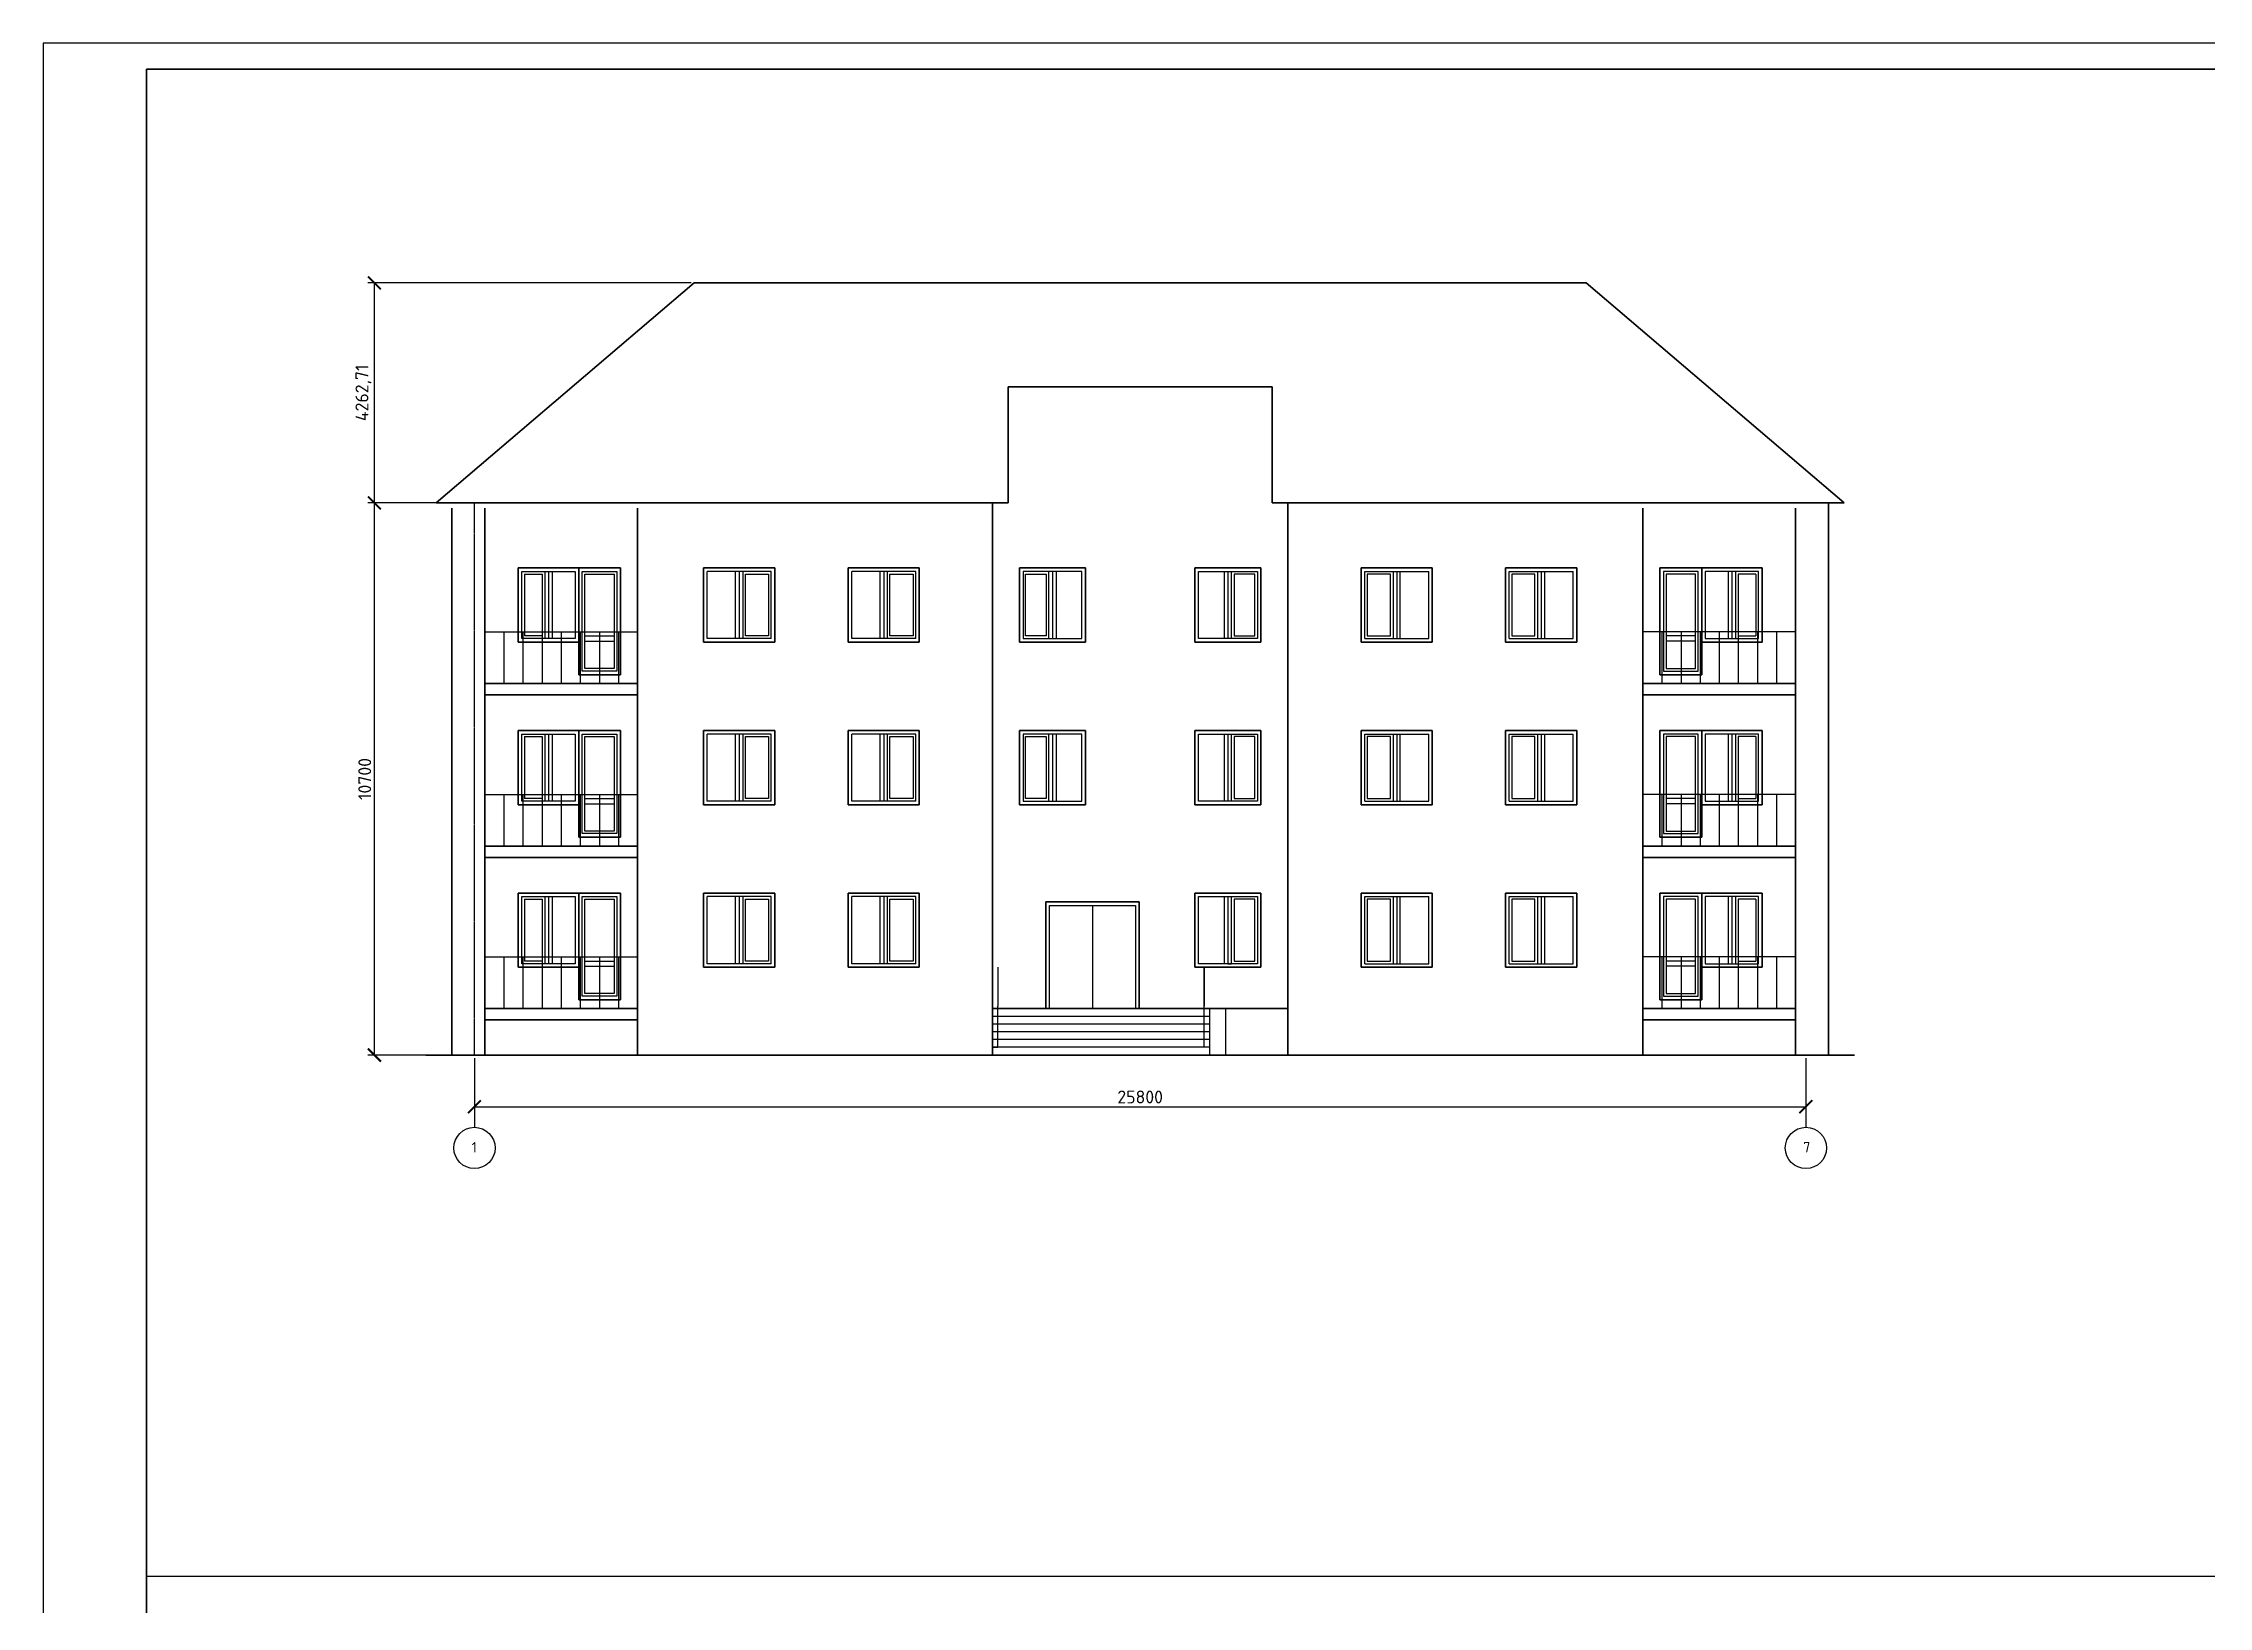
# Model space of a CAD drawing. Header units: millimetres. Extents: x -273369 to 399464, y -35443 to 194245.
# Drawn here: x 229976 to 271935, y 152990 to 183284 of the extents above; entities that cross this region are included whole.
import ezdxf

# ---------------------------------------------------------------- set-up
doc = ezdxf.new("R2010")
doc.units = ezdxf.units.MM
doc.linetypes.add('осевая', pattern=[50.8, 31.75, -6.35, 6.35, -6.35])
doc.styles.add('Курс2', font='isocpeur.ttf', dxfattribs={"height": 2.5})
doc.dimstyles.new('Линейный', dxfattribs={"dimscale": 0, "dimtxt": 2, "dimasz": 2.5, "dimexe": 1.25, "dimexo": 0.625, "dimtad": 1, "dimtxsty": 'Курс2', "dimblk": 'ARCHTICK', "dimcen": 2.5, "dimadec": 0, "dimazin": 0, "dimtfac": 1, "dimtmove": 0, "dimatfit": 3, "dimldrblk": 'ARCHTICK', "dimfxl": 1, "dimarcsym": 0})

# ---------------------------------------------------------------- blocks, each defined once
blk = doc.blocks.new('_ArchTick')
at = {"color": 0, "linetype": 'ByBlock', "lineweight": 60, "const_width": 0.15}
blk.add_lwpolyline([(-0.5, -0.5), (0.5, 0.5)], dxfattribs=at)
blk = doc.blocks.new('*D356')
at = {"color": 0, "lineweight": -2, "transparency": 16777216}
for p, q in [((238330, 163617), (238330, 162554)), ((264130, 163617), (264130, 162554)), ((238330, 162679), (264130, 162679))]:
    blk.add_line(p, q, dxfattribs=at)
at = {"layer": 'Defpoints', "color": 0, "transparency": 16777216}
for p in [(238330, 163679), (264130, 163679), (264130, 162679)]:
    blk.add_point(p, dxfattribs=at)
at = {"color": 0, "lineweight": -2, "transparency": 16777216, "xscale": 250, "yscale": 250, "zscale": 250, "rotation": 180}
blk.add_blockref('_ArchTick', (238330, 162679), dxfattribs=at)
at = {"color": 0, "lineweight": -2, "transparency": 16777216, "xscale": 250, "yscale": 250, "zscale": 250}
blk.add_blockref('_ArchTick', (264130, 162679), dxfattribs=at)
at = {"color": 0, "transparency": 16777216, "insert": (251230, 162867), "char_height": 250, "attachment_point": 5, "style": 'Курс2'}
blk.add_mtext('25800', dxfattribs=at)
blk = doc.blocks.new('*D422')
at = {"color": 0, "lineweight": -2, "transparency": 16777216}
for p, q in [((237828, 174379), (236267, 174379)), ((236392, 163679), (236392, 174379)), ((237828, 163679), (236267, 163679))]:
    blk.add_line(p, q, dxfattribs=at)
at = {"layer": 'Defpoints', "color": 0, "transparency": 16777216}
for p in [(236392, 174379), (237890, 174379), (237890, 163679)]:
    blk.add_point(p, dxfattribs=at)
at = {"color": 0, "lineweight": -2, "transparency": 16777216, "xscale": 250, "yscale": 250, "zscale": 250}
for p, rotation in [((236392, 174379), 90), ((236392, 163679), 270)]:
    blk.add_blockref('_ArchTick', p, dxfattribs=dict(at, rotation=rotation))
at = {"color": 0, "transparency": 16777216, "insert": (236204, 169029), "char_height": 250, "attachment_point": 5, "rotation": 90, "style": 'Курс2'}
blk.add_mtext('10700', dxfattribs=at)
blk = doc.blocks.new('*D423')
at = {"color": 0, "lineweight": -2, "transparency": 16777216}
for p, q in [((242528, 178642), (236267, 178642)), ((236392, 174379), (236392, 178642)), ((237828, 174379), (236267, 174379))]:
    blk.add_line(p, q, dxfattribs=at)
at = {"layer": 'Defpoints', "color": 0, "transparency": 16777216}
for p in [(236392, 178642), (242590, 178642), (237890, 174379)]:
    blk.add_point(p, dxfattribs=at)
at = {"color": 0, "lineweight": -2, "transparency": 16777216, "xscale": 250, "yscale": 250, "zscale": 250}
for p, rotation in [((236392, 178642), 90), ((236392, 174379), 270)]:
    blk.add_blockref('_ArchTick', p, dxfattribs=dict(at, rotation=rotation))
at = {"color": 0, "transparency": 16777216, "insert": (236179, 176511), "char_height": 250, "attachment_point": 5, "rotation": 90, "style": 'Курс2'}
blk.add_mtext('4262,71', dxfattribs=at)

msp = doc.modelspace()

# ---------------------------------------------------------------- linework, layer by layer
for p, q in [((229975.996, 183284.107), (229975.996, 123884.107)), ((314075.996, 183284.107), (229975.996, 183284.107)), ((256620.382, 178642.157), (256620.382, 178642.157)), ((239180.382, 173122.22), (239180.382, 173122.22)), ((239250.382, 171749.452), (239250.382, 173049.452)), ((239250.382, 173049.452), (240280.382, 173049.452)), ((239300.382, 172999.452), (239645.382, 172999.452)), ((239300.382, 172999.452), (239300.382, 171799.452)), ((239645.382, 172999.452), (239645.382, 171799.452)), ((239695.382, 173049.452), (239695.382, 171749.452)), ((239765.382, 173049.452), (239765.382, 171749.452)), ((239835.382, 173049.452), (239835.382, 171749.452)), ((240280.382, 173049.452), (240280.382, 171749.452)), ((240350.382, 173119.452), (240350.382, 173049.452)), ((240420.382, 173049.452), (241090.382, 173049.452)), ((240420.382, 171119.452), (240420.382, 173049.452)), ((240470.382, 172999.452), (241040.382, 172999.452)), ((240470.382, 171169.452), (240470.382, 172999.452)), ((241040.382, 172999.452), (241040.382, 171169.452)), ((241090.382, 173049.452), (241090.382, 171119.452)), ((244080.382, 173049.452), (242840.382, 173049.452)), ((242840.382, 171749.452), (242840.382, 173049.452)), ((243390.382, 171749.452), (243390.382, 173049.452)), ((243460.382, 173049.452), (243460.382, 171749.452)), ((243530.382, 173049.452), (243530.382, 171749.452)), ((243580.382, 171799.452), (243580.382, 172999.452)), ((243580.382, 172999.452), (244030.382, 172999.452)), ((244030.382, 172999.452), (244030.382, 171799.452)), ((244080.382, 171749.452), (244080.382, 173049.452)), ((246880.382, 173049.452), (245640.382, 173049.452)), ((245640.382, 171749.452), (245640.382, 173049.452)), ((246190.382, 171749.452), (246190.382, 173049.452)), ((246260.382, 173049.452), (246260.382, 171749.452)), ((246330.382, 173049.452), (246330.382, 171749.452)), ((246380.382, 171799.452), (246380.382, 172999.452)), ((246380.382, 172999.452), (246830.382, 172999.452)), ((246830.382, 172999.452), (246830.382, 171799.452)), ((246880.382, 171749.452), (246880.382, 173049.452)), ((250100.382, 173049.452), (248960.382, 173049.452)), ((248960.382, 173049.452), (248960.382, 171749.452)), ((249010.382, 171799.452), (249010.382, 172999.452)), ((249010.382, 172999.452), (249410.382, 172999.452)), ((249410.382, 172999.452), (249410.382, 171799.452)), ((249460.382, 171749.452), (249460.382, 173049.452)), ((249530.382, 173049.452), (249530.382, 171749.452)), ((249600.382, 173049.452), (249600.382, 171749.452)), ((250100.382, 171749.452), (250100.382, 173049.452)), ((252360.382, 171749.452), (252360.382, 173049.452)), ((252360.382, 173049.452), (253500.382, 173049.452)), ((252860.382, 173049.452), (252860.382, 171749.452)), ((252930.382, 173049.452), (252930.382, 171749.452)), ((253000.382, 171749.452), (253000.382, 173049.452)), ((253050.382, 172999.452), (253050.382, 171799.452)), ((253450.382, 172999.452), (253050.382, 172999.452)), ((253450.382, 171799.452), (253450.382, 172999.452)), ((253500.382, 173049.452), (253500.382, 171749.452)), ((255580.382, 171749.452), (255580.382, 173049.452)), ((255580.382, 173049.452), (256820.382, 173049.452)), ((256080.382, 172999.452), (255630.382, 172999.452)), ((255630.382, 172999.452), (255630.382, 171799.452)), ((256080.382, 171799.452), (256080.382, 172999.452)), ((256130.382, 173049.452), (256130.382, 171749.452)), ((256200.382, 173049.452), (256200.382, 171749.452)), ((256270.382, 171749.452), (256270.382, 173049.452)), ((256820.382, 171749.452), (256820.382, 173049.452)), ((258380.382, 171749.452), (258380.382, 173049.452)), ((258380.382, 173049.452), (259620.382, 173049.452)), ((258880.382, 172999.452), (258430.382, 172999.452)), ((258430.382, 172999.452), (258430.382, 171799.452)), ((258880.382, 171799.452), (258880.382, 172999.452)), ((258930.382, 173049.452), (258930.382, 171749.452)), ((259000.382, 173049.452), (259000.382, 171749.452)), ((259070.382, 171749.452), (259070.382, 173049.452)), ((259620.382, 171749.452), (259620.382, 173049.452)), ((262040.382, 173049.452), (261370.382, 173049.452)), ((261370.382, 173049.452), (261370.382, 171119.452)), ((261990.382, 172999.452), (261420.382, 172999.452)), ((261420.382, 172999.452), (261420.382, 171169.452)), ((261990.382, 171169.452), (261990.382, 172999.452)), ((262040.382, 171119.452), (262040.382, 173049.452)), ((262110.382, 173119.452), (262110.382, 173049.452)), ((263210.382, 173049.452), (262180.382, 173049.452)), ((262180.382, 173049.452), (262180.382, 171749.452)), ((262625.382, 173049.452), (262625.382, 171749.452)), ((262695.382, 173049.452), (262695.382, 171749.452)), ((262765.382, 173049.452), (262765.382, 171749.452)), ((263160.382, 172999.452), (262815.382, 172999.452)), ((262815.382, 172999.452), (262815.382, 171799.452)), ((263160.382, 172999.452), (263160.382, 171799.452)), ((263210.382, 171749.452), (263210.382, 173049.452)), ((263280.382, 173122.22), (263280.382, 173122.22)), ((238530.382, 171879.452), (241490.382, 171879.452)), ((238900.382, 171879.452), (238900.382, 170879.452)), ((240280.382, 171749.452), (239250.382, 171749.452)), ((239270.382, 171879.452), (239270.382, 170879.452)), ((239645.382, 171799.452), (239300.382, 171799.452)), ((239640.382, 171879.452), (239640.382, 170879.452)), ((240010.382, 171879.452), (240010.382, 170879.452)), ((240380.382, 171879.452), (240380.382, 170879.452)), ((240470.382, 171799.452), (241040.382, 171799.452)), ((240470.382, 171699.452), (241040.382, 171699.452)), ((240750.382, 171879.452), (240750.382, 170879.452)), ((241120.382, 171879.452), (241120.382, 170879.452)), ((244080.382, 171749.452), (242840.382, 171749.452)), ((244030.382, 171799.452), (243580.382, 171799.452)), ((246880.382, 171749.452), (245640.382, 171749.452)), ((246830.382, 171799.452), (246380.382, 171799.452)), ((248960.382, 171749.452), (250100.382, 171749.452)), ((249410.382, 171799.452), (249010.382, 171799.452)), ((253500.382, 171749.452), (252360.382, 171749.452)), ((253050.382, 171799.452), (253450.382, 171799.452)), ((255580.382, 171749.452), (256820.382, 171749.452)), ((255630.382, 171799.452), (256080.382, 171799.452)), ((258380.382, 171749.452), (259620.382, 171749.452)), ((258430.382, 171799.452), (258880.382, 171799.452)), ((263930.382, 171879.452), (260970.382, 171879.452)), ((261340.382, 171879.452), (261340.382, 170879.452)), ((261990.382, 171799.452), (261420.382, 171799.452)), ((261990.382, 171699.452), (261420.382, 171699.452)), ((261710.382, 171879.452), (261710.382, 170879.452)), ((262080.382, 171879.452), (262080.382, 170879.452)), ((262180.382, 171749.452), (263210.382, 171749.452)), ((262450.382, 171879.452), (262450.382, 170879.452)), ((262815.382, 171799.452), (263160.382, 171799.452)), ((262820.382, 171879.452), (262820.382, 170879.452)), ((263190.382, 171879.452), (263190.382, 170879.452)), ((263560.382, 171879.452), (263560.382, 170879.452)), ((240420.382, 171169.452), (240420.382, 171169.452)), ((241090.382, 171119.452), (240420.382, 171119.452)), ((241040.382, 171169.452), (240470.382, 171169.452)), ((261370.382, 171119.452), (262040.382, 171119.452)), ((261420.382, 171169.452), (261990.382, 171169.452)), ((262040.382, 171169.452), (262040.382, 171169.452)), ((239180.382, 169972.22), (239180.382, 169972.22)), ((240350.382, 169969.452), (240350.382, 169899.452)), ((262110.382, 169969.452), (262110.382, 169899.452)), ((263280.382, 169972.22), (263280.382, 169972.22)), ((239250.382, 168599.452), (239250.382, 169899.452)), ((239250.382, 169899.452), (240280.382, 169899.452)), ((239300.382, 169849.452), (239645.382, 169849.452)), ((239300.382, 169849.452), (239300.382, 168649.452)), ((239645.382, 169849.452), (239645.382, 168649.452)), ((239695.382, 169899.452), (239695.382, 168599.452)), ((239765.382, 169899.452), (239765.382, 168599.452)), ((239835.382, 169899.452), (239835.382, 168599.452)), ((240280.382, 169899.452), (240280.382, 168599.452)), ((240420.382, 169899.452), (241090.382, 169899.452)), ((240420.382, 167969.452), (240420.382, 169899.452)), ((240470.382, 169849.452), (241040.382, 169849.452)), ((240470.382, 168019.452), (240470.382, 169849.452)), ((241040.382, 169849.452), (241040.382, 168019.452)), ((241090.382, 169899.452), (241090.382, 167969.452)), ((244080.382, 169899.452), (242840.382, 169899.452)), ((242840.382, 168599.452), (242840.382, 169899.452)), ((243390.382, 168599.452), (243390.382, 169899.452)), ((243460.382, 169899.452), (243460.382, 168599.452)), ((243530.382, 169899.452), (243530.382, 168599.452)), ((243580.382, 168649.452), (243580.382, 169849.452)), ((243580.382, 169849.452), (244030.382, 169849.452)), ((244030.382, 169849.452), (244030.382, 168649.452)), ((244080.382, 168599.452), (244080.382, 169899.452)), ((246880.382, 169899.452), (245640.382, 169899.452)), ((245640.382, 168599.452), (245640.382, 169899.452)), ((246190.382, 168599.452), (246190.382, 169899.452)), ((246260.382, 169899.452), (246260.382, 168599.452)), ((246330.382, 169899.452), (246330.382, 168599.452)), ((246380.382, 168649.452), (246380.382, 169849.452)), ((246380.382, 169849.452), (246830.382, 169849.452)), ((246830.382, 169849.452), (246830.382, 168649.452)), ((246880.382, 168599.452), (246880.382, 169899.452)), ((250100.382, 169899.452), (248960.382, 169899.452)), ((248960.382, 169899.452), (248960.382, 168599.452)), ((249010.382, 168649.452), (249010.382, 169849.452)), ((249010.382, 169849.452), (249410.382, 169849.452)), ((249410.382, 169849.452), (249410.382, 168649.452)), ((249460.382, 168599.452), (249460.382, 169899.452)), ((249530.382, 169899.452), (249530.382, 168599.452)), ((249600.382, 169899.452), (249600.382, 168599.452)), ((250100.382, 168599.452), (250100.382, 169899.452)), ((252360.382, 168599.452), (252360.382, 169899.452)), ((252360.382, 169899.452), (253500.382, 169899.452)), ((252860.382, 169899.452), (252860.382, 168599.452)), ((252930.382, 169899.452), (252930.382, 168599.452)), ((253000.382, 168599.452), (253000.382, 169899.452)), ((253050.382, 169849.452), (253050.382, 168649.452)), ((253450.382, 169849.452), (253050.382, 169849.452)), ((253450.382, 168649.452), (253450.382, 169849.452)), ((253500.382, 169899.452), (253500.382, 168599.452)), ((255580.382, 168599.452), (255580.382, 169899.452)), ((255580.382, 169899.452), (256820.382, 169899.452)), ((256080.382, 169849.452), (255630.382, 169849.452)), ((255630.382, 169849.452), (255630.382, 168649.452)), ((256080.382, 168649.452), (256080.382, 169849.452)), ((256130.382, 169899.452), (256130.382, 168599.452)), ((256200.382, 169899.452), (256200.382, 168599.452)), ((256270.382, 168599.452), (256270.382, 169899.452)), ((256820.382, 168599.452), (256820.382, 169899.452)), ((258380.382, 168599.452), (258380.382, 169899.452)), ((258380.382, 169899.452), (259620.382, 169899.452)), ((258880.382, 169849.452), (258430.382, 169849.452)), ((258430.382, 169849.452), (258430.382, 168649.452)), ((258880.382, 168649.452), (258880.382, 169849.452)), ((258930.382, 169899.452), (258930.382, 168599.452)), ((259000.382, 169899.452), (259000.382, 168599.452)), ((259070.382, 168599.452), (259070.382, 169899.452)), ((259620.382, 168599.452), (259620.382, 169899.452)), ((262040.382, 169899.452), (261370.382, 169899.452)), ((261370.382, 169899.452), (261370.382, 167969.452)), ((261990.382, 169849.452), (261420.382, 169849.452)), ((261420.382, 169849.452), (261420.382, 168019.452)), ((261990.382, 168019.452), (261990.382, 169849.452)), ((262040.382, 167969.452), (262040.382, 169899.452)), ((263210.382, 169899.452), (262180.382, 169899.452)), ((262180.382, 169899.452), (262180.382, 168599.452)), ((262625.382, 169899.452), (262625.382, 168599.452)), ((262695.382, 169899.452), (262695.382, 168599.452)), ((262765.382, 169899.452), (262765.382, 168599.452)), ((263160.382, 169849.452), (262815.382, 169849.452)), ((262815.382, 169849.452), (262815.382, 168649.452)), ((263160.382, 169849.452), (263160.382, 168649.452)), ((263210.382, 168599.452), (263210.382, 169899.452)), ((238530.382, 168729.452), (241490.382, 168729.452)), ((238900.382, 168729.452), (238900.382, 167729.452)), ((239270.382, 168729.452), (239270.382, 167729.452)), ((239640.382, 168729.452), (239640.382, 167729.452)), ((240010.382, 168729.452), (240010.382, 167729.452)), ((240380.382, 168729.452), (240380.382, 167729.452)), ((240750.382, 168729.452), (240750.382, 167729.452)), ((241120.382, 168729.452), (241120.382, 167729.452)), ((263930.382, 168729.452), (260970.382, 168729.452)), ((261340.382, 168729.452), (261340.382, 167729.452)), ((261710.382, 168729.452), (261710.382, 167729.452)), ((262080.382, 168729.452), (262080.382, 167729.452)), ((262450.382, 168729.452), (262450.382, 167729.452)), ((262820.382, 168729.452), (262820.382, 167729.452)), ((263190.382, 168729.452), (263190.382, 167729.452)), ((263560.382, 168729.452), (263560.382, 167729.452)), ((240280.382, 168599.452), (239250.382, 168599.452)), ((239645.382, 168649.452), (239300.382, 168649.452)), ((240470.382, 168649.452), (241040.382, 168649.452)), ((240470.382, 168549.452), (241040.382, 168549.452)), ((244080.382, 168599.452), (242840.382, 168599.452)), ((244030.382, 168649.452), (243580.382, 168649.452)), ((246880.382, 168599.452), (245640.382, 168599.452)), ((246830.382, 168649.452), (246380.382, 168649.452)), ((248960.382, 168599.452), (250100.382, 168599.452)), ((249410.382, 168649.452), (249010.382, 168649.452)), ((253500.382, 168599.452), (252360.382, 168599.452)), ((253050.382, 168649.452), (253450.382, 168649.452)), ((255580.382, 168599.452), (256820.382, 168599.452)), ((255630.382, 168649.452), (256080.382, 168649.452)), ((258380.382, 168599.452), (259620.382, 168599.452)), ((258430.382, 168649.452), (258880.382, 168649.452)), ((261990.382, 168649.452), (261420.382, 168649.452)), ((261990.382, 168549.452), (261420.382, 168549.452)), ((262180.382, 168599.452), (263210.382, 168599.452)), ((262815.382, 168649.452), (263160.382, 168649.452)), ((240420.382, 168019.452), (240420.382, 168019.452)), ((241090.382, 167969.452), (240420.382, 167969.452)), ((241040.382, 168019.452), (240470.382, 168019.452)), ((261370.382, 167969.452), (262040.382, 167969.452)), ((261420.382, 168019.452), (261990.382, 168019.452)), ((262040.382, 168019.452), (262040.382, 168019.452)), ((239180.382, 166822.22), (239180.382, 166822.22)), ((239250.382, 165449.452), (239250.382, 166749.452)), ((239250.382, 166749.452), (240280.382, 166749.452)), ((239300.382, 166699.452), (239645.382, 166699.452)), ((239300.382, 166699.452), (239300.382, 165499.452)), ((239645.382, 166699.452), (239645.382, 165499.452)), ((239695.382, 166749.452), (239695.382, 165449.452)), ((239765.382, 166749.452), (239765.382, 165449.452)), ((239835.382, 166749.452), (239835.382, 165449.452)), ((240280.382, 166749.452), (240280.382, 165449.452)), ((240350.382, 166819.452), (240350.382, 166749.452)), ((240420.382, 166749.452), (241090.382, 166749.452)), ((240420.382, 164819.452), (240420.382, 166749.452)), ((240470.382, 166699.452), (241040.382, 166699.452)), ((240470.382, 164869.452), (240470.382, 166699.452)), ((241040.382, 166699.452), (241040.382, 164869.452)), ((241090.382, 166749.452), (241090.382, 164819.452)), ((244080.382, 166749.452), (242840.382, 166749.452)), ((242840.382, 165449.452), (242840.382, 166749.452)), ((243390.382, 165449.452), (243390.382, 166749.452)), ((243460.382, 166749.452), (243460.382, 165449.452)), ((243530.382, 166749.452), (243530.382, 165449.452)), ((243580.382, 165499.452), (243580.382, 166699.452)), ((243580.382, 166699.452), (244030.382, 166699.452)), ((244030.382, 166699.452), (244030.382, 165499.452)), ((244080.382, 165449.452), (244080.382, 166749.452)), ((246880.382, 166749.452), (245640.382, 166749.452)), ((245640.382, 165449.452), (245640.382, 166749.452)), ((246190.382, 165449.452), (246190.382, 166749.452)), ((246260.382, 166749.452), (246260.382, 165449.452)), ((246330.382, 166749.452), (246330.382, 165449.452)), ((246380.382, 165499.452), (246380.382, 166699.452)), ((246380.382, 166699.452), (246830.382, 166699.452)), ((246830.382, 166699.452), (246830.382, 165499.452)), ((246880.382, 165449.452), (246880.382, 166749.452)), ((249470.382, 164579.452), (249470.382, 166579.452)), ((249470.382, 166579.452), (251140.382, 166579.452)), ((250305.382, 166579.452), (250305.382, 164579.452)), ((251140.382, 166579.452), (251140.382, 164579.452)), ((252360.382, 165449.452), (252360.382, 166749.452)), ((252360.382, 166749.452), (253500.382, 166749.452)), ((252860.382, 166749.452), (252860.382, 165449.452)), ((252930.382, 166749.452), (252930.382, 165449.452)), ((253000.382, 165449.452), (253000.382, 166749.452)), ((253050.382, 166699.452), (253050.382, 165499.452)), ((253450.382, 166699.452), (253050.382, 166699.452)), ((253450.382, 165499.452), (253450.382, 166699.452)), ((253500.382, 166749.452), (253500.382, 165449.452)), ((255580.382, 165449.452), (255580.382, 166749.452)), ((255580.382, 166749.452), (256820.382, 166749.452)), ((256080.382, 166699.452), (255630.382, 166699.452)), ((255630.382, 166699.452), (255630.382, 165499.452)), ((256080.382, 165499.452), (256080.382, 166699.452)), ((256130.382, 166749.452), (256130.382, 165449.452)), ((256200.382, 166749.452), (256200.382, 165449.452)), ((256270.382, 165449.452), (256270.382, 166749.452)), ((256820.382, 165449.452), (256820.382, 166749.452)), ((258380.382, 165449.452), (258380.382, 166749.452)), ((258380.382, 166749.452), (259620.382, 166749.452)), ((258880.382, 166699.452), (258430.382, 166699.452)), ((258430.382, 166699.452), (258430.382, 165499.452)), ((258880.382, 165499.452), (258880.382, 166699.452)), ((258930.382, 166749.452), (258930.382, 165449.452)), ((259000.382, 166749.452), (259000.382, 165449.452)), ((259070.382, 165449.452), (259070.382, 166749.452)), ((259620.382, 165449.452), (259620.382, 166749.452)), ((262040.382, 166749.452), (261370.382, 166749.452)), ((261370.382, 166749.452), (261370.382, 164819.452)), ((261990.382, 166699.452), (261420.382, 166699.452)), ((261420.382, 166699.452), (261420.382, 164869.452)), ((261990.382, 164869.452), (261990.382, 166699.452)), ((262040.382, 164819.452), (262040.382, 166749.452)), ((262110.382, 166819.452), (262110.382, 166749.452)), ((263210.382, 166749.452), (262180.382, 166749.452)), ((262180.382, 166749.452), (262180.382, 165449.452)), ((262625.382, 166749.452), (262625.382, 165449.452)), ((262695.382, 166749.452), (262695.382, 165449.452)), ((262765.382, 166749.452), (262765.382, 165449.452)), ((263160.382, 166699.452), (262815.382, 166699.452)), ((262815.382, 166699.452), (262815.382, 165499.452)), ((263160.382, 166699.452), (263160.382, 165499.452)), ((263210.382, 165449.452), (263210.382, 166749.452)), ((263280.382, 166822.22), (263280.382, 166822.22)), ((238530.382, 165579.452), (241490.382, 165579.452)), ((238900.382, 165579.452), (238900.382, 164579.452)), ((240280.382, 165449.452), (239250.382, 165449.452)), ((239270.382, 165579.452), (239270.382, 164579.452)), ((239645.382, 165499.452), (239300.382, 165499.452)), ((239640.382, 165579.452), (239640.382, 164579.452)), ((240010.382, 165579.452), (240010.382, 164579.452)), ((240380.382, 165579.452), (240380.382, 164579.452)), ((240470.382, 165499.452), (241040.382, 165499.452)), ((240470.382, 165399.452), (241040.382, 165399.452)), ((240750.382, 165579.452), (240750.382, 164579.452)), ((241120.382, 165579.452), (241120.382, 164579.452)), ((244080.382, 165449.452), (242840.382, 165449.452)), ((244030.382, 165499.452), (243580.382, 165499.452)), ((246880.382, 165449.452), (245640.382, 165449.452)), ((246830.382, 165499.452), (246380.382, 165499.452)), ((248470.382, 165379.452), (248470.382, 164629.452)), ((252290.382, 165379.452), (252360.382, 165379.452)), ((253500.382, 165449.452), (252360.382, 165449.452)), ((252470.382, 164579.452), (252470.382, 165379.452)), ((252470.382, 165379.452), (252470.382, 164629.452)), ((252930.382, 165449.452), (253000.382, 165449.452)), ((253050.382, 165499.452), (253450.382, 165499.452)), ((255580.382, 165449.452), (256820.382, 165449.452)), ((255630.382, 165499.452), (256080.382, 165499.452)), ((258380.382, 165449.452), (259620.382, 165449.452)), ((258430.382, 165499.452), (258880.382, 165499.452)), ((263930.382, 165579.452), (260970.382, 165579.452)), ((261340.382, 165579.452), (261340.382, 164579.452)), ((261990.382, 165499.452), (261420.382, 165499.452)), ((261990.382, 165399.452), (261420.382, 165399.452)), ((261710.382, 165579.452), (261710.382, 164579.452)), ((262080.382, 165579.452), (262080.382, 164579.452)), ((262180.382, 165449.452), (263210.382, 165449.452)), ((262450.382, 165579.452), (262450.382, 164579.452)), ((262815.382, 165499.452), (263160.382, 165499.452)), ((262820.382, 165579.452), (262820.382, 164579.452)), ((263190.382, 165579.452), (263190.382, 164579.452)), ((263560.382, 165579.452), (263560.382, 164579.452)), ((240420.382, 164869.452), (240420.382, 164869.452)), ((241090.382, 164819.452), (240420.382, 164819.452)), ((241040.382, 164869.452), (240470.382, 164869.452)), ((248370.382, 164579.452), (248890.382, 164579.452)), ((248470.382, 163829.452), (248470.382, 164629.452)), ((249400.382, 164579.452), (249470.382, 164579.452)), ((252470.382, 163829.452), (252470.382, 164629.452)), ((252570.382, 164579.452), (252570.382, 163679.452)), ((252890.382, 163679.452), (252890.382, 164579.452)), ((261370.382, 164819.452), (262040.382, 164819.452)), ((261420.382, 164869.452), (261990.382, 164869.452)), ((262040.382, 164869.452), (262040.382, 164869.452)), ((252570.382, 164429.452), (248370.382, 164429.452)), ((252570.382, 164279.452), (248370.382, 164279.452)), ((252570.382, 164129.452), (248370.382, 164129.452)), ((252570.382, 163979.452), (248370.382, 163979.452)), ((252570.382, 163829.452), (248370.382, 163829.452)), ((248370.382, 163829.452), (248470.382, 163829.452)), ((252570.382, 163829.452), (252470.382, 163829.452)), ((238330.382, 162679.452), (238330.382, 162279.452)), ((264130.382, 162679.452), (264130.382, 162279.452)), ((231975.996, 153584.107), (313575.996, 153584.107))]:
    msp.add_line(p, q)
at = {"lineweight": 60}
for p, q in [((313575.996, 182784.107), (231975.996, 182784.107)), ((231975.996, 182784.107), (231975.996, 124384.107)), ((242590.382, 178642.157), (237590.382, 174379.452)), ((259870.382, 178642.157), (242590.382, 178642.157)), ((259870.382, 178642.157), (264870.382, 174379.452)), ((253790.382, 176629.452), (248670.382, 176629.452)), ((248670.382, 176629.452), (248670.382, 174379.452)), ((253790.382, 176629.452), (253790.382, 174379.452)), ((237590.382, 174379.452), (248670.382, 174379.452)), ((237890.382, 174279.452), (237890.382, 163679.452)), ((238530.382, 163679.452), (238530.382, 174279.452)), ((241490.382, 163679.452), (241490.382, 174279.452)), ((248370.382, 174379.452), (248370.382, 163679.452)), ((264870.382, 174379.452), (253790.382, 174379.452)), ((254090.382, 174379.452), (254090.382, 163679.452)), ((260970.382, 163679.452), (260970.382, 174279.452)), ((263930.382, 163679.452), (263930.382, 174279.452)), ((264570.382, 163679.452), (264570.382, 174379.452)), ((239180.382, 171679.452), (239180.382, 173119.452)), ((240350.382, 173119.452), (239180.382, 173119.452)), ((240350.382, 171679.452), (240350.382, 173119.452)), ((240350.382, 173119.452), (241160.382, 173119.452)), ((240350.382, 171049.452), (240350.382, 173119.452)), ((241160.382, 173119.452), (241160.382, 171049.452)), ((242770.382, 171679.452), (242770.382, 173119.452)), ((244150.382, 173119.452), (242770.382, 173119.452)), ((244150.382, 171679.452), (244150.382, 173119.452)), ((245570.382, 171679.452), (245570.382, 173119.452)), ((246950.382, 173119.452), (245570.382, 173119.452)), ((246950.382, 171679.452), (246950.382, 173119.452)), ((248890.382, 171679.452), (248890.382, 173119.452)), ((248890.382, 173119.452), (250170.382, 173119.452)), ((250170.382, 173119.452), (250170.382, 171679.452)), ((253570.382, 173119.452), (252290.382, 173119.452)), ((252290.382, 173119.452), (252290.382, 171679.452)), ((253570.382, 171679.452), (253570.382, 173119.452)), ((255510.382, 171679.452), (255510.382, 173119.452)), ((255510.382, 173119.452), (256890.382, 173119.452)), ((256890.382, 171679.452), (256890.382, 173119.452)), ((258310.382, 171679.452), (258310.382, 173119.452)), ((258310.382, 173119.452), (259690.382, 173119.452)), ((259690.382, 171679.452), (259690.382, 173119.452)), ((262110.382, 173119.452), (261300.382, 173119.452)), ((261300.382, 173119.452), (261300.382, 171049.452)), ((262110.382, 171679.452), (262110.382, 173119.452)), ((262110.382, 173119.452), (263280.382, 173119.452)), ((262110.382, 171049.452), (262110.382, 173119.452)), ((263280.382, 171679.452), (263280.382, 173119.452)), ((240350.382, 171679.452), (239180.382, 171679.452)), ((244150.382, 171679.452), (242770.382, 171679.452)), ((246950.382, 171679.452), (245570.382, 171679.452)), ((250170.382, 171679.452), (248890.382, 171679.452)), ((252290.382, 171679.452), (253570.382, 171679.452)), ((255510.382, 171679.452), (256890.382, 171679.452)), ((258310.382, 171679.452), (259690.382, 171679.452)), ((262110.382, 171679.452), (263280.382, 171679.452)), ((238530.382, 170879.452), (241490.382, 170879.452)), ((241160.382, 171049.452), (240350.382, 171049.452)), ((263930.382, 170879.452), (260970.382, 170879.452)), ((261300.382, 171049.452), (262110.382, 171049.452)), ((238530.382, 170659.452), (241490.382, 170659.452)), ((263930.382, 170659.452), (260970.382, 170659.452)), ((239180.382, 168529.452), (239180.382, 169969.452)), ((240350.382, 169969.452), (239180.382, 169969.452)), ((240350.382, 168529.452), (240350.382, 169969.452)), ((240350.382, 169969.452), (241160.382, 169969.452)), ((240350.382, 167899.452), (240350.382, 169969.452)), ((241160.382, 169969.452), (241160.382, 167899.452)), ((242770.382, 168529.452), (242770.382, 169969.452)), ((244150.382, 169969.452), (242770.382, 169969.452)), ((244150.382, 168529.452), (244150.382, 169969.452)), ((245570.382, 168529.452), (245570.382, 169969.452)), ((246950.382, 169969.452), (245570.382, 169969.452)), ((246950.382, 168529.452), (246950.382, 169969.452)), ((248890.382, 168529.452), (248890.382, 169969.452)), ((248890.382, 169969.452), (250170.382, 169969.452)), ((250170.382, 169969.452), (250170.382, 168529.452)), ((253570.382, 169969.452), (252290.382, 169969.452)), ((252290.382, 169969.452), (252290.382, 168529.452)), ((253570.382, 168529.452), (253570.382, 169969.452)), ((255510.382, 168529.452), (255510.382, 169969.452)), ((255510.382, 169969.452), (256890.382, 169969.452)), ((256890.382, 168529.452), (256890.382, 169969.452)), ((258310.382, 168529.452), (258310.382, 169969.452)), ((258310.382, 169969.452), (259690.382, 169969.452)), ((259690.382, 168529.452), (259690.382, 169969.452)), ((262110.382, 169969.452), (261300.382, 169969.452)), ((261300.382, 169969.452), (261300.382, 167899.452)), ((262110.382, 168529.452), (262110.382, 169969.452)), ((262110.382, 169969.452), (263280.382, 169969.452)), ((262110.382, 167899.452), (262110.382, 169969.452)), ((263280.382, 168529.452), (263280.382, 169969.452)), ((240350.382, 168529.452), (239180.382, 168529.452)), ((244150.382, 168529.452), (242770.382, 168529.452)), ((246950.382, 168529.452), (245570.382, 168529.452)), ((250170.382, 168529.452), (248890.382, 168529.452)), ((252290.382, 168529.452), (253570.382, 168529.452)), ((255510.382, 168529.452), (256890.382, 168529.452)), ((258310.382, 168529.452), (259690.382, 168529.452)), ((262110.382, 168529.452), (263280.382, 168529.452)), ((241160.382, 167899.452), (240350.382, 167899.452)), ((261300.382, 167899.452), (262110.382, 167899.452)), ((238530.382, 167729.452), (241490.382, 167729.452)), ((238530.382, 167509.452), (241490.382, 167509.452)), ((263930.382, 167729.452), (260970.382, 167729.452)), ((263930.382, 167509.452), (260970.382, 167509.452)), ((239180.382, 165379.452), (239180.382, 166819.452)), ((240350.382, 166819.452), (239180.382, 166819.452)), ((240350.382, 165379.452), (240350.382, 166819.452)), ((240350.382, 166819.452), (241160.382, 166819.452)), ((240350.382, 164749.452), (240350.382, 166819.452)), ((241160.382, 166819.452), (241160.382, 164749.452)), ((242770.382, 165379.452), (242770.382, 166819.452)), ((244150.382, 166819.452), (242770.382, 166819.452)), ((244150.382, 165379.452), (244150.382, 166819.452)), ((245570.382, 165379.452), (245570.382, 166819.452)), ((246950.382, 166819.452), (245570.382, 166819.452)), ((246950.382, 165379.452), (246950.382, 166819.452)), ((249400.382, 164579.452), (249400.382, 166649.452)), ((251210.382, 166649.452), (249400.382, 166649.452)), ((251210.382, 164579.452), (251210.382, 166649.452)), ((253570.382, 166819.452), (252290.382, 166819.452)), ((252290.382, 166819.452), (252290.382, 165379.452)), ((253570.382, 165379.452), (253570.382, 166819.452)), ((255510.382, 165379.452), (255510.382, 166819.452)), ((255510.382, 166819.452), (256890.382, 166819.452)), ((256890.382, 165379.452), (256890.382, 166819.452)), ((258310.382, 165379.452), (258310.382, 166819.452)), ((258310.382, 166819.452), (259690.382, 166819.452)), ((259690.382, 165379.452), (259690.382, 166819.452)), ((262110.382, 166819.452), (261300.382, 166819.452)), ((261300.382, 166819.452), (261300.382, 164749.452)), ((262110.382, 165379.452), (262110.382, 166819.452)), ((262110.382, 166819.452), (263280.382, 166819.452)), ((262110.382, 164749.452), (262110.382, 166819.452)), ((263280.382, 165379.452), (263280.382, 166819.452)), ((240350.382, 165379.452), (239180.382, 165379.452)), ((244150.382, 165379.452), (242770.382, 165379.452)), ((246950.382, 165379.452), (245570.382, 165379.452)), ((252290.382, 165379.452), (253570.382, 165379.452)), ((255510.382, 165379.452), (256890.382, 165379.452)), ((258310.382, 165379.452), (259690.382, 165379.452)), ((262110.382, 165379.452), (263280.382, 165379.452)), ((238530.382, 164579.452), (241490.382, 164579.452)), ((241160.382, 164749.452), (240350.382, 164749.452)), ((254090.382, 164579.452), (248370.382, 164579.452)), ((263930.382, 164579.452), (260970.382, 164579.452)), ((261300.382, 164749.452), (262110.382, 164749.452)), ((238530.382, 164359.452), (241490.382, 164359.452)), ((263930.382, 164359.452), (260970.382, 164359.452)), ((265070.382, 163679.452), (237390.382, 163679.452))]:
    msp.add_line(p, q, dxfattribs=at)
at = {"color": 116, "linetype": 'осевая', "true_color": 0x136734}
msp.add_line((238330.382, 163679.452), (238330.382, 174379.452), dxfattribs=at)
for centre in [(238330.382, 161879.452), (264130.382, 161879.452)]:
    msp.add_circle(centre, 400)

# ---------------------------------------------------------------- texts
at = {"style": 'Курс2'}
for s, p in [('1', (238275.796, 161792.175)), ('7', (264075.796, 161792.175))]:
    msp.add_text(s, height=200, dxfattribs=at).set_placement(p)

# ---------------------------------------------------------------- dimensions: what is measured, and where the dimension line sits
for base, p1, p2, picture, middle in [((236391.8406, 178642.157), (237890.3817, 174379.4519), (242590.3817, 178642.157), '*D423', (236179.3406, 176510.8044)), ((236391.841, 174379.452), (237890.382, 163679.452), (237890.382, 174379.452), '*D422', (236204.341, 169029.452))]:
    dim = msp.add_linear_dim(base=base, p1=p1, p2=p2, angle=90, dimstyle='Линейный')
    dim.commit()
    dim.dimension.update_dxf_attribs({"geometry": picture, "text_midpoint": middle})
dim = msp.add_linear_dim(base=(264130.382, 162679.452), p1=(238330.382, 163679.452), p2=(264130.382, 163679.452), dimstyle='Линейный')
dim.commit()
dim.dimension.update_dxf_attribs({"geometry": '*D356', "text_midpoint": (251230.382, 162866.952)})

doc.saveas('drawing.dxf')
